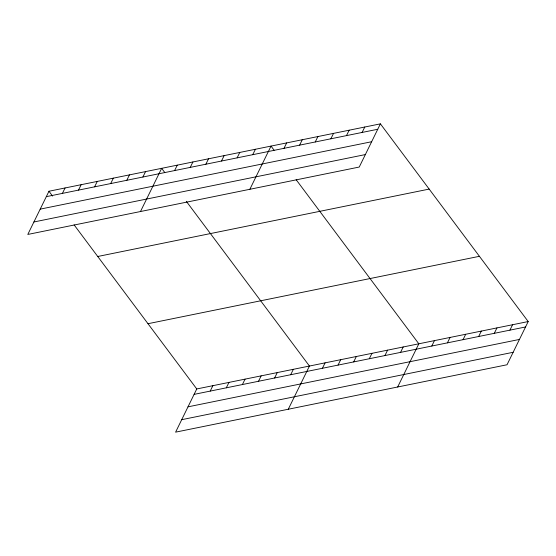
<?xml version="1.0" encoding="UTF-8"?>
<svg xmlns="http://www.w3.org/2000/svg" width="556" height="556" viewBox="0 0 556 556"><rect width="100%" height="100%" fill="white"/><g stroke="black" fill="none" stroke-linecap="round" stroke-linejoin="round"><path stroke-width="0.83" d="M380.401 123.849L48.963 191.243L27.8 234.444L359.239 167.043L380.401 123.849L528.2 321.556L507.037 364.757L175.599 432.151L196.761 388.957L528.2 321.556M62.411 193.391L65.059 187.97M78.507 190.117L81.162 184.696M94.603 186.844L97.258 181.423M110.7 183.57L113.354 178.149M126.803 180.297L129.458 174.876M142.899 177.023L145.554 171.602M140.487 211.53L161.65 168.329L164.729 172.45M174.626 170.567L177.274 165.153M190.249 167.391L192.904 161.977M205.873 164.215L208.528 158.801M221.496 161.038L224.151 155.617M237.12 157.862L239.775 152.441M252.744 154.679L255.399 149.265M249.859 189.29L271.022 146.089L274.108 150.21M283.998 148.327L286.653 142.913M299.621 145.151L302.276 139.73M315.245 141.975L317.9 136.554M330.869 138.798L333.524 133.377M210.21 391.097L212.865 385.683M346.499 135.615L349.147 130.201M226.306 387.824L228.961 382.41M362.123 132.439L364.778 127.025M242.402 384.55L245.057 379.136M258.505 381.277L261.16 375.863M274.601 378.004L277.256 372.589M290.698 374.73L293.353 369.309M288.286 409.237L309.449 366.036L186.295 201.293M322.424 368.28L325.079 362.859M338.048 365.097L340.703 359.683M353.672 361.921L356.327 356.507M369.295 358.745L371.95 353.331M384.926 355.569L387.574 350.155M400.549 352.393L403.204 346.972M397.665 386.997L418.828 343.796L296.181 179.741M431.797 346.034L434.451 340.62M447.42 342.857L450.075 337.443M463.044 339.681L465.699 334.267M478.674 336.505L481.322 331.084M494.298 333.329L496.953 327.908M509.921 330.146L512.576 324.732M46.308 196.664L377.746 129.263M40.199 209.132L371.637 141.731M33.909 221.976L365.348 154.575M97.738 256.49L429.176 189.089M147.986 323.71L479.425 256.309M194.107 394.371L525.545 326.97M188.004 406.839L519.436 339.438M181.708 419.683L513.146 352.289M48.963 191.243L52.556 196.053M74.122 224.895L196.761 388.957"/></g></svg>
